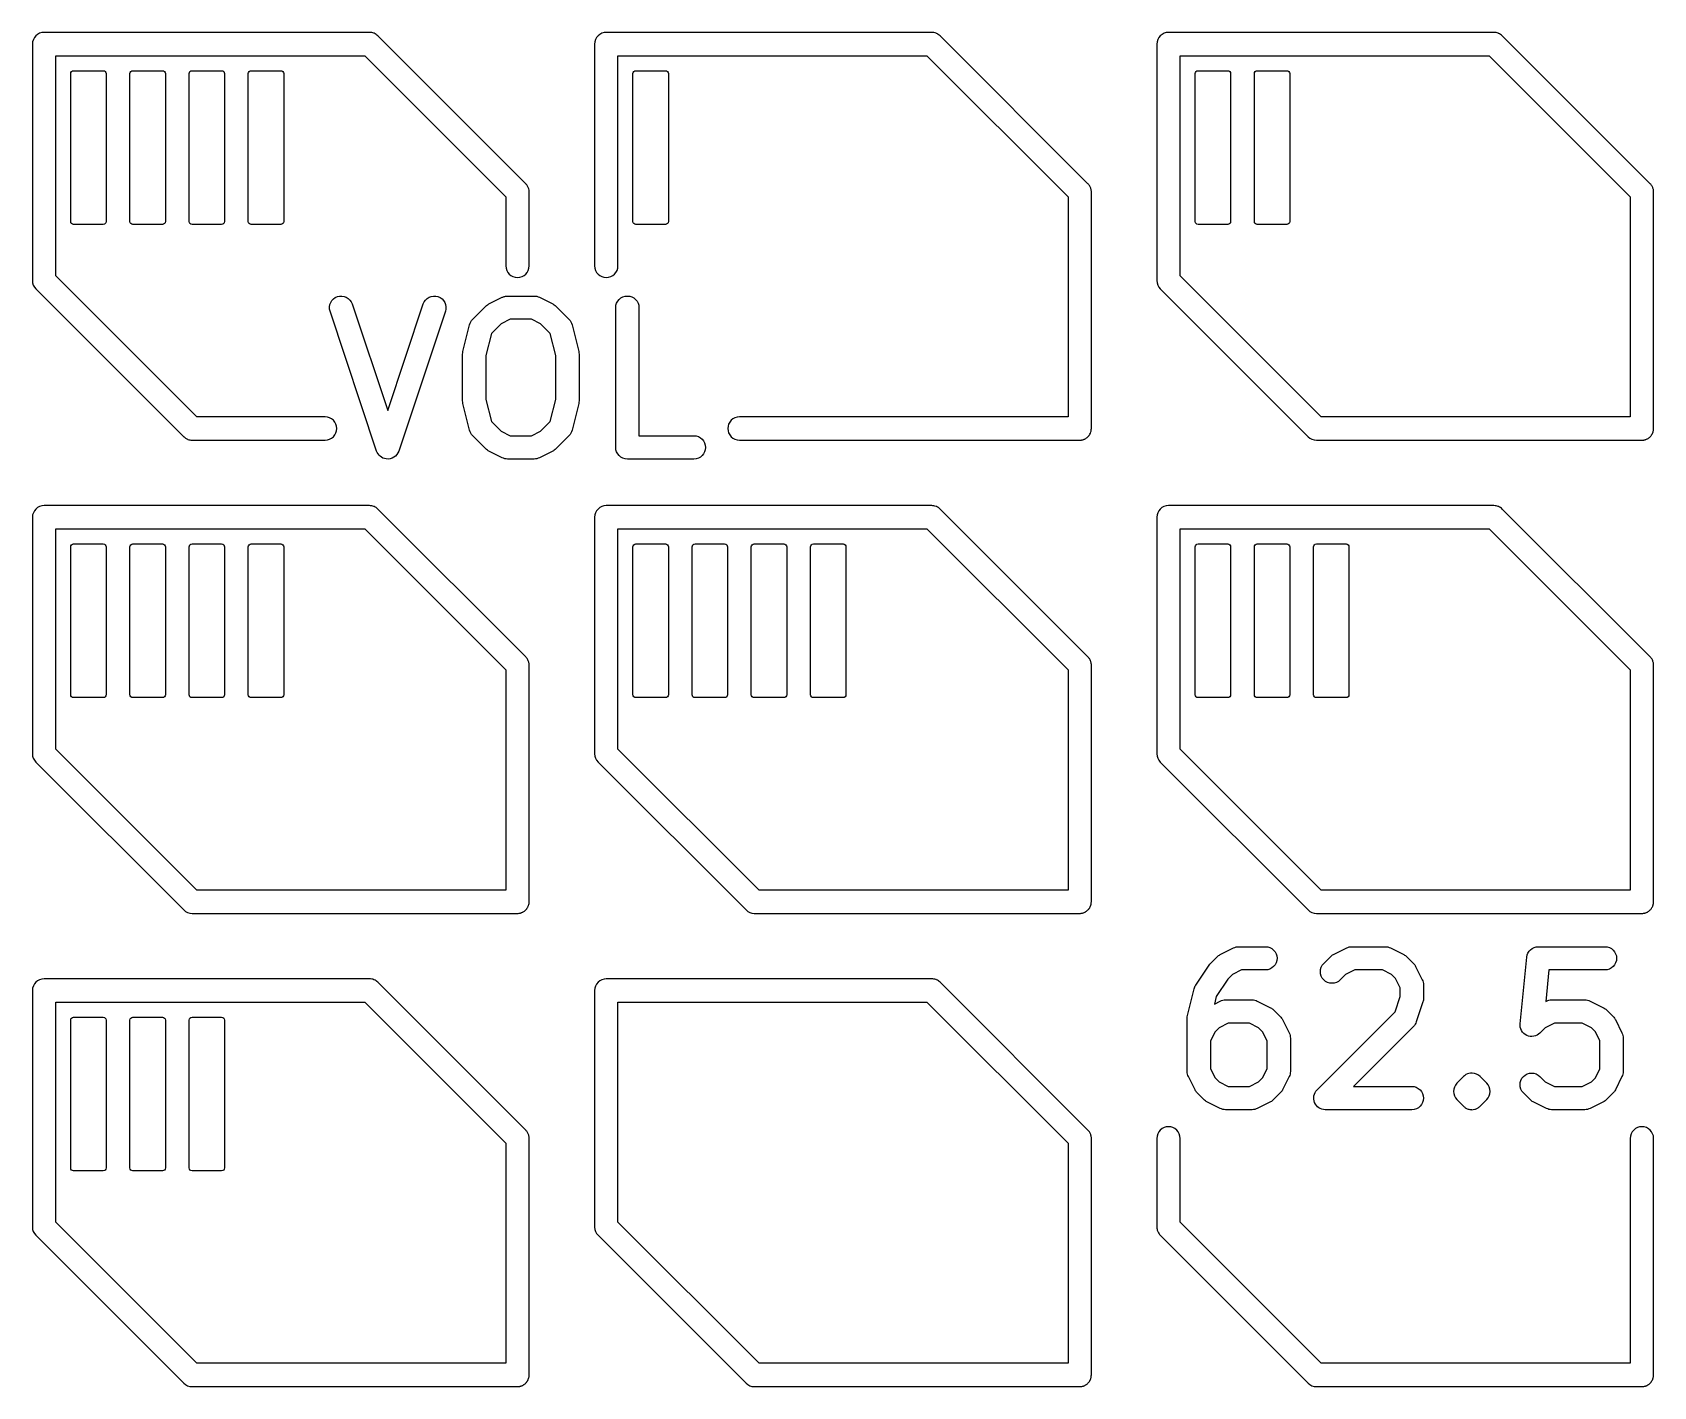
# Model space of a CAD drawing. Header units: millimetres. Extents: x 3 to 62, y 3 to 113.
# Drawn here: x 3.01 to 37.8, y 63.76 to 92.84 of the extents above; entities that cross this region are included whole.
import ezdxf

# ---------------------------------------------------------------- set-up
doc = ezdxf.new("R2010")
doc.units = ezdxf.units.MM
doc.layers.add('Layer_1', color=7, linetype='CONTINUOUS')

msp = doc.modelspace()

# ---------------------------------------------------------------- linework, layer by layer
at = {"layer": 'Layer_1', "color": 7}
for points in [[(3.01161, 92.587377), (3.01161, 87.507592)], [(10.246304, 92.837491), (3.261208, 92.837491), (3.261208, 92.837491)], [(10.341904, 92.818372), (10.34087, 92.818372)], [(13.598033, 89.589632), (10.423037, 92.764628)], [(15.076494, 92.587377), (15.076494, 87.824883)], [(22.311184, 92.837491), (15.326607, 92.837491), (15.326607, 92.837491)], [(22.409368, 92.817338), (22.405235, 92.818888)], [(25.663429, 89.589632), (22.488433, 92.764628)], [(27.141374, 92.587377), (27.141374, 87.507592)], [(34.376581, 92.837491), (27.391488, 92.837491), (27.391488, 92.837491)], [(34.474251, 92.817338), (34.470116, 92.818888)], [(37.728312, 89.589632), (34.553316, 92.764628)], [(9.293906, 84.582709), (6.540075, 84.582709), (3.511322, 87.61146), (3.511322, 92.337782), (10.142433, 92.337782), (13.171186, 89.309029), (13.171186, 87.824883)], [(15.576202, 87.824883), (15.576202, 92.337782), (22.207314, 92.337782), (25.236582, 89.308513), (25.236582, 84.582709), (18.183794, 84.582709)], [(3.833957, 88.776743), (3.833957, 91.951739)], [(3.896454, 92.014235), (4.531453, 92.014235)], [(4.59395, 91.951739), (4.59395, 88.776743)], [(5.103956, 88.776743), (5.103956, 91.951739)], [(5.166452, 92.014235), (5.801451, 92.014235)], [(5.863948, 91.951739), (5.863948, 88.776743)], [(6.373954, 88.776743), (6.373954, 91.951739)], [(6.436451, 92.014235), (7.07145, 92.014235)], [(7.133947, 91.951739), (7.133947, 88.776743)], [(7.643952, 88.776743), (7.643952, 91.951739)], [(7.706449, 92.014235), (8.341448, 92.014235)], [(8.403945, 91.951739), (8.403945, 88.776743)], [(15.898942, 88.776743), (15.898942, 91.951739)], [(15.961439, 92.014235), (16.596438, 92.014235)], [(16.658935, 91.951739), (16.658935, 88.776743)], [(27.963927, 88.776743), (27.963927, 91.951739)], [(28.026423, 92.014235), (28.661423, 92.014235)], [(28.723919, 91.951739), (28.723919, 88.776743)], [(29.233925, 88.776743), (29.233925, 91.951739)], [(29.296422, 92.014235), (29.931421, 92.014235)], [(29.993918, 91.951739), (29.993918, 88.776743)], [(13.619737, 89.564827), (13.617669, 89.56741)], [(13.652292, 89.5085), (13.651776, 89.509534)], [(13.669346, 89.445455), (13.668312, 89.44959)], [(13.671413, 87.824883), (13.671413, 89.412381)], [(25.736294, 84.332593), (25.736294, 89.412381)], [(37.801174, 84.332593), (37.801174, 89.412381)], [(4.531453, 88.714246), (3.896454, 88.714246)], [(5.801451, 88.714246), (5.166452, 88.714246)], [(7.07145, 88.714246), (6.436451, 88.714246)], [(8.341448, 88.714246), (7.706449, 88.714246)], [(16.596438, 88.714246), (15.961439, 88.714246)], [(28.661423, 88.714246), (28.026423, 88.714246)], [(29.931421, 88.714246), (29.296422, 88.714246)], [(3.084475, 87.330856), (6.259471, 84.15586)], [(27.214755, 87.330856), (30.389751, 84.15586)], [(9.873003, 87.007045), (10.63583, 84.718566), (11.398652, 87.007045)], [(12.809595, 87.008889), (13.095344, 87.151637)], [(13.207066, 87.177989), (13.778565, 87.177989)], [(13.89029, 87.151637), (14.176039, 87.008889)], [(10.398658, 83.848945), (9.398664, 86.848935)], [(11.872996, 86.848935), (10.872997, 83.848945)], [(12.458966, 86.67619), (12.744464, 86.96194)], [(14.241091, 86.962018), (14.526841, 86.676269)], [(15.528557, 83.927997), (15.528557, 86.927993)], [(16.028561, 86.927993), (16.028561, 84.177999), (17.207053, 84.177999)], [(12.250295, 85.988679), (12.393299, 86.560178)], [(14.592614, 86.560074), (14.735359, 85.988575)], [(12.24282, 84.927997), (12.24282, 85.927993)], [(14.742812, 85.927993), (14.742812, 84.927997)], [(12.393299, 84.295812), (12.250295, 84.867311)], [(14.735359, 84.867415), (14.592614, 84.295916)], [(25.702705, 84.207537), (25.704254, 84.210638)], [(25.733192, 84.29332), (25.733192, 84.295906)], [(6.436204, 84.08248), (9.293906, 84.08248)], [(12.744464, 83.89405), (12.458966, 84.1798)], [(13.095344, 83.704353), (12.809595, 83.847101)], [(14.176039, 83.847101), (13.89029, 83.704353)], [(14.526841, 84.179721), (14.241091, 83.893971)], [(18.183794, 84.08248), (25.48618, 84.08248)], [(25.633457, 84.130539), (25.634491, 84.131573)], [(25.684618, 84.180666), (25.685651, 84.182215)], [(30.566484, 84.08248), (37.551577, 84.08248)], [(37.664749, 84.109869), (37.66785, 84.111421)], [(37.698338, 84.130539), (37.699371, 84.131057)], [(37.749498, 84.180666), (37.750532, 84.182215)], [(13.778565, 83.678001), (13.207066, 83.678001)], [(17.207053, 83.678001), (15.778559, 83.678001)], [(10.246304, 82.677399), (3.261208, 82.677399), (3.261208, 82.677399)], [(13.598033, 79.429541), (10.423037, 82.604537)], [(22.311184, 82.677399), (15.326607, 82.677399), (15.326607, 82.677399)], [(25.663429, 79.429541), (22.488433, 82.604537)], [(34.376581, 82.677399), (27.391488, 82.677399), (27.391488, 82.677399)], [(37.728312, 79.429541), (34.553316, 82.604537)], [(3.01161, 82.427804), (3.01161, 77.347501)], [(15.076494, 82.427804), (15.076494, 77.347501)], [(27.141374, 82.427804), (27.141374, 77.347501)], [(3.833957, 78.616755), (3.833957, 81.791751)], [(3.896454, 81.854248), (4.531453, 81.854248)], [(4.59395, 81.791751), (4.59395, 78.616755)], [(5.103956, 78.616755), (5.103956, 81.791751)], [(5.166452, 81.854248), (5.801451, 81.854248)], [(5.863948, 81.791751), (5.863948, 78.616755)], [(6.373954, 78.616755), (6.373954, 81.791751)], [(6.436451, 81.854248), (7.07145, 81.854248)], [(7.133947, 81.791751), (7.133947, 78.616755)], [(7.643952, 78.616755), (7.643952, 81.791751)], [(7.706449, 81.854248), (8.341448, 81.854248)], [(8.403945, 81.791751), (8.403945, 78.616755)], [(15.898942, 78.616755), (15.898942, 81.791751)], [(15.961439, 81.854248), (16.596438, 81.854248)], [(16.658935, 81.791751), (16.658935, 78.616755)], [(17.16894, 78.616755), (17.16894, 81.791751)], [(17.231437, 81.854248), (17.866436, 81.854248)], [(17.928933, 81.791751), (17.928933, 78.616755)], [(18.438939, 78.616755), (18.438939, 81.791751)], [(18.501435, 81.854248), (19.136435, 81.854248)], [(19.198931, 81.791751), (19.198931, 78.616755)], [(19.708937, 78.616755), (19.708937, 81.791751)], [(19.771434, 81.854248), (20.406433, 81.854248)], [(20.46893, 81.791751), (20.46893, 78.616755)], [(27.963927, 78.616755), (27.963927, 81.791751)], [(28.026423, 81.854248), (28.661423, 81.854248)], [(28.723919, 81.791751), (28.723919, 78.616755)], [(29.233925, 78.616755), (29.233925, 81.791751)], [(29.296422, 81.854248), (29.931421, 81.854248)], [(29.993918, 81.791751), (29.993918, 78.616755)], [(30.503924, 78.616755), (30.503924, 81.791751)], [(30.56642, 81.854248), (31.201419, 81.854248)], [(31.263916, 81.791751), (31.263916, 78.616755)], [(13.671413, 74.172505), (13.671413, 79.252808)], [(25.736294, 74.172505), (25.736294, 79.252808)], [(37.801174, 74.172505), (37.801174, 79.252808)], [(4.531453, 78.554259), (3.896454, 78.554259)], [(5.801451, 78.554259), (5.166452, 78.554259)], [(7.07145, 78.554259), (6.436451, 78.554259)], [(8.341448, 78.554259), (7.706449, 78.554259)], [(16.596438, 78.554259), (15.961439, 78.554259)], [(17.866436, 78.554259), (17.231437, 78.554259)], [(19.136435, 78.554259), (18.501435, 78.554259)], [(20.406433, 78.554259), (19.771434, 78.554259)], [(28.661423, 78.554259), (28.026423, 78.554259)], [(29.931421, 78.554259), (29.296422, 78.554259)], [(31.201419, 78.554259), (30.56642, 78.554259)], [(3.084475, 77.170768), (6.259471, 73.995772)], [(15.149874, 77.170768), (18.32487, 73.995772)], [(27.214755, 77.170768), (30.389751, 73.995772)], [(13.668312, 74.133747), (13.668312, 74.135296)], [(25.733192, 74.133747), (25.733192, 74.135296)], [(6.436204, 73.922391), (13.4213, 73.922391)], [(13.568576, 73.97045), (13.56961, 73.971482)], [(13.619737, 74.020575), (13.620771, 74.022127)], [(13.644024, 74.059332), (13.646092, 74.063983)], [(13.65901, 74.095507), (13.659526, 74.097572)], [(18.501603, 73.922391), (25.48618, 73.922391)], [(25.633457, 73.97045), (25.634491, 73.971482)], [(25.684618, 74.020575), (25.685651, 74.022127)], [(30.566484, 73.922391), (37.551577, 73.922391)], [(37.664749, 73.94978), (37.66785, 73.951329)], [(37.698338, 73.97045), (37.699371, 73.970966)], [(37.749498, 74.020575), (37.750532, 74.022127)], [(37.774304, 74.059332), (37.776369, 74.063983)], [(28.502454, 73.038907), (28.788204, 73.181654)], [(28.899928, 73.208007), (29.471428, 73.208007)], [(30.931202, 73.038907), (31.216952, 73.181654)], [(31.328673, 73.208007), (32.042923, 73.208007)], [(32.154642, 73.181654), (32.440392, 73.038907)], [(35.32866, 73.208007), (36.757157, 73.208007)], [(27.977689, 72.382462), (28.263438, 72.810962)], [(28.294497, 72.848879), (28.437243, 72.991878)], [(30.723146, 72.849032), (30.86615, 72.992036)], [(32.505604, 72.991878), (32.648349, 72.848879)], [(32.695062, 72.78398), (32.837812, 72.49823)], [(34.936901, 71.554413), (35.079906, 72.98291)], [(10.246304, 72.517826), (3.261208, 72.517826), (3.261208, 72.517826)], [(13.598033, 69.26945), (10.423037, 72.444446)], [(22.311184, 72.517826), (15.326607, 72.517826), (15.326607, 72.517826)], [(25.663429, 69.26945), (22.488433, 72.444446)], [(29.471428, 72.708008), (28.958899, 72.708008), (28.762337, 72.609817), (28.665764, 72.513069), (28.417723, 72.141122), (28.376427, 71.975786), (28.502216, 72.038788)], [(30.5804, 70.134794), (32.252894, 71.807293), (32.364167, 72.141307), (32.364167, 72.32754), (32.265871, 72.524306), (32.18051, 72.609817), (31.983952, 72.708008), (31.387642, 72.708008), (31.190983, 72.609761), (31.076695, 72.495482)], [(32.864165, 72.386511), (32.864165, 72.100761)], [(36.757157, 72.708008), (35.554885, 72.708008), (35.487133, 72.031244), (35.502195, 72.038788)], [(3.01161, 72.267713), (3.01161, 67.187409)], [(15.076494, 72.267713), (15.076494, 67.187409)], [(27.800384, 71.732843), (27.943134, 72.304342)], [(28.614179, 72.06526), (29.185678, 72.06526)], [(29.297562, 72.038829), (29.583312, 71.895829)], [(32.851351, 72.021742), (32.7086, 71.593247)], [(35.614158, 72.06526), (36.328657, 72.06526)], [(36.44062, 72.038788), (36.726116, 71.895791)], [(3.896454, 71.694261), (4.531453, 71.694261)], [(5.166452, 71.694261), (5.801451, 71.694261)], [(6.436451, 71.694261), (7.07145, 71.694261)], [(27.792932, 70.529514), (27.792932, 71.672261)], [(29.648201, 71.849037), (29.790952, 71.706287)], [(36.790771, 71.849197), (36.933776, 71.706447)], [(3.833957, 68.456768), (3.833957, 71.631764)], [(4.59395, 71.631764), (4.59395, 68.456768)], [(5.103956, 68.456768), (5.103956, 71.631764)], [(5.863948, 71.631764), (5.863948, 68.456768)], [(6.373954, 68.456768), (6.373954, 71.631764)], [(7.133947, 71.631764), (7.133947, 68.456768)], [(29.837743, 71.641398), (29.980743, 71.355648)], [(32.648197, 71.495488), (31.360726, 70.208017), (32.614163, 70.208017)], [(35.362435, 70.420543), (35.47675, 70.306228), (35.673173, 70.208017), (36.26964, 70.208017), (36.466063, 70.306228), (36.551659, 70.391823), (36.649901, 70.588485), (36.649901, 71.184795), (36.551709, 71.381355), (36.466099, 71.466814), (36.269546, 71.565264), (35.673267, 71.565264), (35.476712, 71.466814), (35.362277, 71.352577)], [(36.980801, 71.641235), (37.123546, 71.355486)], [(30.007174, 71.243764), (30.007174, 70.529514)], [(37.149904, 71.243764), (37.149904, 70.529514)], [(27.962035, 70.132045), (27.819289, 70.417795)], [(29.980743, 70.417635), (29.837743, 70.131885)], [(33.723392, 70.420284), (33.722877, 70.420284), (33.580248, 70.27714)], [(34.219487, 70.277656), (34.076858, 70.420284)], [(37.123546, 70.417795), (36.980801, 70.132045)], [(28.151904, 69.923989), (28.008908, 70.066993)], [(29.791112, 70.067146), (29.648361, 69.924147)], [(35.151884, 69.923989), (35.008885, 70.066993)], [(36.933928, 70.066993), (36.790931, 69.923989)], [(28.502376, 69.734411), (28.216878, 69.877157)], [(29.185678, 69.708018), (28.614179, 69.708018)], [(29.583149, 69.877119), (29.2974, 69.734371)], [(32.614163, 69.708018), (30.757174, 69.708018)], [(33.580248, 69.92419), (33.722877, 69.781046)], [(33.89961, 69.708183), (33.900125, 69.708183)], [(33.963171, 69.716451), (33.965238, 69.716967)], [(34.023115, 69.740738), (34.026216, 69.742288)], [(34.074791, 69.780012), (34.076343, 69.781046), (34.219487, 69.923674)], [(35.502353, 69.734411), (35.216857, 69.877157)], [(36.328657, 69.708018), (35.614158, 69.708018)], [(36.725958, 69.877157), (36.44046, 69.734411)], [(13.671413, 64.012413), (13.671413, 69.092717)], [(25.736294, 64.012413), (25.736294, 69.092717)], [(27.141374, 69.092717), (27.141374, 67.187409)], [(37.301463, 69.092717), (37.301463, 64.262527), (30.670352, 64.262527), (27.641601, 67.29128), (27.641601, 69.092717)], [(37.801174, 64.012413), (37.801174, 69.092717)], [(4.531453, 68.394272), (3.896454, 68.394272)], [(5.801451, 68.394272), (5.166452, 68.394272)], [(7.07145, 68.394272), (6.436451, 68.394272)], [(3.084475, 67.010676), (6.259471, 63.83568)], [(15.149874, 67.010676), (18.32487, 63.83568)], [(27.214755, 67.010676), (30.389751, 63.83568)], [(6.436204, 63.762815), (13.4213, 63.762815)], [(13.619737, 63.860486), (13.620771, 63.862035)], [(13.65901, 63.935416), (13.659526, 63.937483)], [(13.668312, 63.973655), (13.668312, 63.975207)], [(18.501603, 63.762815), (25.48618, 63.762815)], [(25.525454, 63.765917), (25.530104, 63.76695)], [(25.684618, 63.860486), (25.685651, 63.861517)], [(25.702705, 63.887872), (25.703736, 63.890458)], [(25.733192, 63.973655), (25.733192, 63.975207)], [(30.566484, 63.762815), (37.551577, 63.762815)], [(37.588785, 63.765917), (37.590334, 63.765917), (37.594985, 63.76695)], [(37.660098, 63.787621), (37.664749, 63.789689), (37.66785, 63.791238)], [(37.701957, 63.81346), (37.703506, 63.814492)], [(37.749498, 63.860486), (37.750532, 63.862035)], [(37.799107, 63.978824), (37.799107, 63.979858)]]:
    msp.add_lwpolyline(points, dxfattribs=at)
for points in [[(27.641601, 92.337782), (34.272712, 92.337782), (37.301463, 89.309029), (37.301463, 84.582709), (30.669836, 84.582709), (27.641601, 87.610944), (27.641601, 92.337782)], [(13.266035, 84.177999), (13.719594, 84.177999), (13.916261, 84.276246), (14.124307, 84.484287), (14.242813, 84.958746), (14.242813, 85.897244), (14.124307, 86.371703), (13.916261, 86.579744), (13.719594, 86.677991), (13.266035, 86.677991), (13.069424, 86.579774), (12.861555, 86.371718), (12.742816, 85.897191), (12.742816, 84.958799), (12.861555, 84.484272), (13.069424, 84.276216)], [(10.601248, 83.680457)], [(3.511322, 82.177691), (10.142951, 82.177691), (13.171186, 79.149456), (13.171186, 74.422618), (6.540075, 74.422618), (3.511322, 77.451369), (3.511322, 82.177691)], [(15.576202, 82.177691), (22.207832, 82.177691), (25.236582, 79.148937), (25.236582, 74.422618), (18.604956, 74.422618), (15.576202, 77.451369), (15.576202, 82.177691)], [(27.641601, 82.177691), (34.273228, 82.177691), (37.301463, 79.149456), (37.301463, 74.422618), (30.669836, 74.422618), (27.641601, 77.450853), (27.641601, 82.177691)], [(3.511322, 72.017599), (10.142951, 72.017599), (13.171186, 68.989364), (13.171186, 64.262527), (6.540591, 64.262527), (3.511322, 67.291795), (3.511322, 72.017599)], [(15.576202, 72.017599), (22.207832, 72.017599), (25.236582, 68.988849), (25.236582, 64.262527), (18.605471, 64.262527), (15.576202, 67.291795), (15.576202, 72.017599)], [(28.673196, 70.208017), (29.126709, 70.208017), (29.32327, 70.306208), (29.408692, 70.391785), (29.507178, 70.588579), (29.507178, 71.184699), (29.408743, 71.381391), (29.323305, 71.466829), (29.126613, 71.565264), (28.67329, 71.565264), (28.476737, 71.466814), (28.391126, 71.381355), (28.292935, 71.1848), (28.292935, 70.588485), (28.391177, 70.391823), (28.476773, 70.306228)], [(33.909427, 70.493662)], [(27.391488, 69.34283)]]:
    msp.add_lwpolyline(points, close=True, dxfattribs=at)
for points in [[(3.261208, 92.837491), (3.12325, 92.837269), (3.011547, 92.725336), (3.01161, 92.587377)], [(10.34087, 92.818372), (10.310888, 92.830825), (10.278768, 92.837319), (10.246304, 92.837491)], [(10.423037, 92.764628), (10.399774, 92.787685), (10.372208, 92.805945), (10.341904, 92.818372)], [(15.149717, 92.764268), (15.102805, 92.717356), (15.076463, 92.653721), (15.076494, 92.587377)], [(15.326607, 92.837491), (15.260264, 92.837521), (15.196629, 92.81118), (15.149717, 92.764268)], [(22.405235, 92.818888), (22.375379, 92.831098), (22.343441, 92.837415), (22.311184, 92.837491)], [(22.488433, 92.764628), (22.46569, 92.787092), (22.43885, 92.804985), (22.409368, 92.817338)], [(27.214597, 92.764268), (27.167685, 92.717356), (27.141344, 92.653721), (27.141374, 92.587377)], [(27.391488, 92.837491), (27.325144, 92.837521), (27.261509, 92.81118), (27.214597, 92.764268)], [(34.470116, 92.818888), (34.44042, 92.831033), (34.408664, 92.837349), (34.376581, 92.837491)], [(34.553316, 92.764628), (34.530573, 92.787092), (34.503734, 92.804985), (34.474251, 92.817338)], [(3.833957, 91.951739), (3.833957, 91.986252), (3.86194, 92.01423), (3.896454, 92.014235)], [(4.531453, 92.014235), (4.565967, 92.014235), (4.593945, 91.986252), (4.59395, 91.951739)], [(5.103956, 91.951739), (5.103956, 91.986252), (5.131939, 92.01423), (5.166452, 92.014235)], [(5.801451, 92.014235), (5.835965, 92.014235), (5.863943, 91.986252), (5.863948, 91.951739)], [(6.373954, 91.951739), (6.373954, 91.986252), (6.401937, 92.01423), (6.436451, 92.014235)], [(7.07145, 92.014235), (7.105963, 92.014235), (7.133941, 91.986252), (7.133947, 91.951739)], [(7.643952, 91.951739), (7.643952, 91.986252), (7.671936, 92.01423), (7.706449, 92.014235)], [(8.341448, 92.014235), (8.375962, 92.014235), (8.40394, 91.986252), (8.403945, 91.951739)], [(15.898942, 91.951739), (15.898942, 91.986252), (15.926925, 92.01423), (15.961439, 92.014235)], [(16.596438, 92.014235), (16.630951, 92.014235), (16.658929, 91.986252), (16.658935, 91.951739)], [(27.963927, 91.951739), (27.963927, 91.986252), (27.99191, 92.01423), (28.026423, 92.014235)], [(28.661423, 92.014235), (28.695936, 92.014235), (28.723914, 91.986252), (28.723919, 91.951739)], [(29.233925, 91.951739), (29.233925, 91.986252), (29.261908, 92.01423), (29.296422, 92.014235)], [(29.931421, 92.014235), (29.965935, 92.014235), (29.993913, 91.986252), (29.993918, 91.951739)], [(13.617669, 89.56741), (13.611569, 89.575199), (13.605012, 89.58262), (13.598033, 89.589632)], [(13.651776, 89.509534), (13.643506, 89.529259), (13.632738, 89.547842), (13.619737, 89.564827)], [(13.668312, 89.44959), (13.665399, 89.469807), (13.660019, 89.489591), (13.652292, 89.5085)], [(13.671413, 89.412381), (13.671456, 89.423439), (13.670765, 89.434488), (13.669346, 89.445455)], [(25.702705, 89.537438), (25.691952, 89.556479), (25.678747, 89.574027), (25.663429, 89.589632)], [(25.717173, 89.5085), (25.71298, 89.518448), (25.708147, 89.528114), (25.702705, 89.537438)], [(25.734226, 89.445455), (25.731323, 89.467125), (25.72559, 89.488321), (25.717173, 89.5085)], [(25.736294, 89.412381), (25.736337, 89.423439), (25.735646, 89.434488), (25.734226, 89.445455)], [(37.768101, 89.537438), (37.757189, 89.556509), (37.743811, 89.574058), (37.728312, 89.589632)], [(37.782572, 89.5085), (37.778378, 89.518448), (37.773544, 89.528114), (37.768101, 89.537438)], [(37.799107, 89.445455), (37.79637, 89.467101), (37.790811, 89.488296), (37.782572, 89.5085)], [(37.801174, 89.412381), (37.801217, 89.423439), (37.800527, 89.434488), (37.799107, 89.445455)], [(3.896454, 88.714246), (3.86194, 88.714246), (3.833962, 88.742229), (3.833957, 88.776743)], [(4.59395, 88.776743), (4.59395, 88.742229), (4.565967, 88.714251), (4.531453, 88.714246)], [(5.166452, 88.714246), (5.131939, 88.714246), (5.103961, 88.742229), (5.103956, 88.776743)], [(5.863948, 88.776743), (5.863948, 88.742229), (5.835965, 88.714251), (5.801451, 88.714246)], [(6.436451, 88.714246), (6.401937, 88.714246), (6.373959, 88.742229), (6.373954, 88.776743)], [(7.133947, 88.776743), (7.133947, 88.742229), (7.105963, 88.714251), (7.07145, 88.714246)], [(7.706449, 88.714246), (7.671936, 88.714246), (7.643958, 88.742229), (7.643952, 88.776743)], [(8.403945, 88.776743), (8.403945, 88.742229), (8.375962, 88.714251), (8.341448, 88.714246)], [(15.961439, 88.714246), (15.926925, 88.714246), (15.898947, 88.742229), (15.898942, 88.776743)], [(16.658935, 88.776743), (16.658935, 88.742229), (16.630951, 88.714251), (16.596438, 88.714246)], [(28.026423, 88.714246), (27.99191, 88.714246), (27.963932, 88.742229), (27.963927, 88.776743)], [(28.723919, 88.776743), (28.723919, 88.742229), (28.695936, 88.714251), (28.661423, 88.714246)], [(29.296422, 88.714246), (29.261908, 88.714246), (29.23393, 88.742229), (29.233925, 88.776743)], [(29.993918, 88.776743), (29.993918, 88.742229), (29.965935, 88.714251), (29.931421, 88.714246)], [(13.171186, 87.824883), (13.171409, 87.686926), (13.283342, 87.575225), (13.4213, 87.575288)], [(13.4213, 87.575288), (13.559257, 87.575225), (13.67119, 87.686926), (13.671413, 87.824883)], [(15.076494, 87.824883), (15.076716, 87.686926), (15.188649, 87.575225), (15.326607, 87.575288)], [(15.326607, 87.575288), (15.464363, 87.57551), (15.57598, 87.687128), (15.576202, 87.824883)], [(3.01161, 87.507592), (3.011526, 87.441353), (3.037733, 87.377789), (3.084475, 87.330856)], [(27.141374, 87.507592), (27.141427, 87.441279), (27.167823, 87.377705), (27.214755, 87.330856)], [(9.398664, 86.848935), (9.355003, 86.979919), (9.42579, 87.121496), (9.556773, 87.16516)], [(9.556773, 87.16516), (9.619675, 87.186128), (9.68833, 87.181249), (9.747635, 87.151596)], [(9.747635, 87.151596), (9.80694, 87.121944), (9.852036, 87.069947), (9.873003, 87.007045)], [(11.398652, 87.007045), (11.419619, 87.069947), (11.464715, 87.121944), (11.52402, 87.151596)], [(11.52402, 87.151596), (11.583324, 87.181249), (11.65198, 87.186128), (11.714882, 87.16516)], [(11.714882, 87.16516), (11.845866, 87.121498), (11.916657, 86.97992), (11.872996, 86.848935)], [(12.744464, 86.96194), (12.763503, 86.980996), (12.785497, 86.99685), (12.809595, 87.008889)], [(13.095344, 87.151637), (13.103122, 87.154766), (13.111051, 87.157503), (13.119104, 87.159836)], [(13.119104, 87.159836), (13.129116, 87.164041), (13.139392, 87.167589), (13.149865, 87.170458)], [(13.149865, 87.170458), (13.160529, 87.172576), (13.171319, 87.173997), (13.182167, 87.17471)], [(13.182167, 87.17471), (13.190406, 87.17622), (13.198717, 87.177314), (13.207066, 87.177989)], [(13.778565, 87.177989), (13.817347, 87.177989), (13.855596, 87.168967), (13.89029, 87.151637)], [(14.176039, 87.008889), (14.200104, 86.996867), (14.22207, 86.98104), (14.241091, 86.962018)], [(15.528557, 86.927993), (15.528559, 87.066063), (15.640488, 87.177991), (15.778559, 87.177989)], [(15.778559, 87.177989), (15.91663, 87.177991), (16.028559, 87.066063), (16.028561, 86.927993)], [(12.393299, 86.560178), (12.404286, 86.604079), (12.426981, 86.644175), (12.458966, 86.67619)], [(14.526841, 86.676269), (14.558893, 86.644216), (14.581628, 86.604052), (14.592614, 86.560074)], [(12.24282, 85.927993), (12.242819, 85.948451), (12.24533, 85.968832), (12.250295, 85.988679)], [(14.735359, 85.988575), (14.740308, 85.968761), (14.742811, 85.948416), (14.742812, 85.927993)], [(12.250295, 84.867311), (12.24533, 84.887157), (12.242819, 84.907538), (12.24282, 84.927997)], [(14.742812, 84.927997), (14.742811, 84.907574), (14.740308, 84.887229), (14.735359, 84.867415)], [(9.470798, 84.509485), (9.423886, 84.556398), (9.36025, 84.58274), (9.293906, 84.582709)], [(18.183794, 84.582709), (18.11745, 84.58274), (18.053814, 84.556398), (18.006902, 84.509485)], [(9.470797, 84.155703), (9.517709, 84.202615), (9.54405, 84.26625), (9.54402, 84.332593)], [(9.54402, 84.332593), (9.544051, 84.398937), (9.51771, 84.462573), (9.470798, 84.509485)], [(12.458966, 84.1798), (12.426981, 84.211815), (12.404286, 84.251911), (12.393299, 84.295812)], [(14.592614, 84.295916), (14.581628, 84.251938), (14.558893, 84.211774), (14.526841, 84.179721)], [(18.006902, 84.509485), (17.95999, 84.462573), (17.933649, 84.398937), (17.93368, 84.332593)], [(17.93368, 84.332593), (17.93365, 84.26625), (17.959991, 84.202615), (18.006903, 84.155703)], [(25.685651, 84.182215), (25.691846, 84.190301), (25.697541, 84.198757), (25.702705, 84.207537)], [(25.704254, 84.210638), (25.713368, 84.226832), (25.720648, 84.243991), (25.725959, 84.261799)], [(25.725959, 84.261799), (25.729048, 84.272139), (25.731464, 84.282668), (25.733192, 84.29332)], [(25.733192, 84.295906), (25.735127, 84.308042), (25.736163, 84.320305), (25.736294, 84.332593)], [(37.750532, 84.182215), (37.753402, 84.186097), (37.756159, 84.190061), (37.7588, 84.194103)], [(37.7588, 84.194103), (37.76325, 84.20062), (37.767389, 84.207345), (37.771202, 84.214255)], [(37.771202, 84.214255), (37.773375, 84.218161), (37.775443, 84.222125), (37.777403, 84.226142)], [(37.777403, 84.226142), (37.780874, 84.233564), (37.783978, 84.241153), (37.786704, 84.24888)], [(37.786704, 84.24888), (37.788199, 84.253148), (37.789578, 84.257456), (37.790839, 84.261799)], [(37.790839, 84.261799), (37.792405, 84.267262), (37.793784, 84.272777), (37.794974, 84.278334)], [(37.794974, 84.278334), (37.796671, 84.285504), (37.79805, 84.292746), (37.799107, 84.300038)], [(37.799107, 84.300038), (37.800504, 84.310833), (37.801195, 84.321708), (37.801174, 84.332593)], [(6.259471, 84.15586), (6.264017, 84.152605), (6.26867, 84.149503), (6.273424, 84.146559)], [(6.273424, 84.146559), (6.288581, 84.133595), (6.305236, 84.122492), (6.323032, 84.113486)], [(6.323032, 84.113486), (6.331544, 84.108491), (6.340345, 84.104005), (6.349387, 84.100052)], [(6.349387, 84.100052), (6.37705, 84.089073), (6.40645, 84.083123), (6.436204, 84.08248)], [(9.293906, 84.08248), (9.36025, 84.08245), (9.423885, 84.108791), (9.470797, 84.155703)], [(10.601248, 83.680457), (10.507201, 83.693591), (10.428712, 83.758867), (10.398658, 83.848945)], [(10.872997, 83.848945), (10.834856, 83.734631), (10.720599, 83.66379), (10.601248, 83.680457)], [(12.809595, 83.847101), (12.785497, 83.85914), (12.763503, 83.874994), (12.744464, 83.89405)], [(14.241091, 83.893971), (14.22207, 83.87495), (14.200104, 83.859123), (14.176039, 83.847101)], [(15.778559, 83.678001), (15.640494, 83.678013), (15.528572, 83.789932), (15.528557, 83.927997)], [(17.207053, 84.177999), (17.345124, 84.177998), (17.457051, 84.066068), (17.45705, 83.927997)], [(17.45705, 83.927997), (17.457048, 83.789929), (17.345122, 83.678002), (17.207053, 83.678001)], [(18.006903, 84.155703), (18.053815, 84.108791), (18.11745, 84.08245), (18.183794, 84.08248)], [(25.48618, 84.08248), (25.499333, 84.082479), (25.512465, 84.083516), (25.525454, 84.085581)], [(25.525454, 84.085581), (25.528049, 84.086229), (25.530633, 84.086918), (25.533206, 84.087649)], [(25.533206, 84.087649), (25.541565, 84.089121), (25.549843, 84.091019), (25.558009, 84.093333)], [(25.558009, 84.093333), (25.562005, 84.094612), (25.565969, 84.09599), (25.569896, 84.097468)], [(25.569896, 84.097468), (25.577982, 84.100331), (25.585916, 84.103608), (25.593665, 84.107285)], [(25.593665, 84.107285), (25.597324, 84.108921), (25.600943, 84.110645), (25.604519, 84.112454)], [(25.604519, 84.112454), (25.614565, 84.117817), (25.624234, 84.123859), (25.633457, 84.130539)], [(25.634491, 84.131573), (25.644736, 84.138927), (25.654409, 84.147046), (25.663429, 84.15586)], [(25.663429, 84.15586), (25.671024, 84.163659), (25.678102, 84.171945), (25.684618, 84.180666)], [(30.389751, 84.15586), (30.436598, 84.108929), (30.500172, 84.082533), (30.566484, 84.08248)], [(37.551577, 84.08248), (37.564557, 84.082506), (37.577515, 84.083543), (37.590334, 84.085581)], [(37.590334, 84.085581), (37.592929, 84.086229), (37.595514, 84.086918), (37.598086, 84.087649)], [(37.598086, 84.087649), (37.606446, 84.089121), (37.614725, 84.091019), (37.622892, 84.093333)], [(37.622892, 84.093333), (37.626888, 84.094612), (37.63085, 84.095991), (37.634777, 84.097468)], [(37.634777, 84.097468), (37.645025, 84.100949), (37.655037, 84.105091), (37.664749, 84.109869)], [(37.66785, 84.111421), (37.678459, 84.117053), (37.688648, 84.123442), (37.698338, 84.130539)], [(37.699371, 84.131057), (37.709635, 84.138577), (37.71931, 84.146868), (37.728312, 84.15586)], [(37.728312, 84.15586), (37.735907, 84.163659), (37.742984, 84.171945), (37.749498, 84.180666)], [(13.207066, 83.678001), (13.168286, 83.678002), (13.130037, 83.687023), (13.095344, 83.704353)], [(13.89029, 83.704353), (13.855596, 83.687023), (13.817347, 83.678001), (13.778565, 83.678001)], [(3.261208, 82.677399), (3.123452, 82.677178), (3.011833, 82.565561), (3.01161, 82.427804)], [(10.338287, 82.659315), (10.309041, 82.671089), (10.277831, 82.677225), (10.246304, 82.677399)], [(10.345005, 82.656729), (10.342778, 82.657623), (10.340539, 82.658485), (10.338287, 82.659315)], [(10.423037, 82.604537), (10.400555, 82.626706), (10.374078, 82.644415), (10.345005, 82.656729)], [(15.326607, 82.677399), (15.188649, 82.677463), (15.076716, 82.565762), (15.076494, 82.427804)], [(22.402652, 82.65983), (22.373533, 82.671365), (22.342505, 82.677324), (22.311184, 82.677399)], [(22.411435, 82.656213), (22.408531, 82.657474), (22.405603, 82.65868), (22.402652, 82.65983)], [(22.488433, 82.604537), (22.466214, 82.626413), (22.440099, 82.64394), (22.411435, 82.656213)], [(27.391488, 82.677399), (27.25353, 82.677463), (27.141597, 82.565762), (27.141374, 82.427804)], [(34.467533, 82.65983), (34.438575, 82.671301), (34.407728, 82.67726), (34.376581, 82.677399)], [(34.476316, 82.656213), (34.473411, 82.657474), (34.470483, 82.65868), (34.467533, 82.65983)], [(34.553316, 82.604537), (34.531097, 82.626414), (34.504981, 82.643941), (34.476316, 82.656213)], [(3.833957, 81.791751), (3.833957, 81.826265), (3.86194, 81.854243), (3.896454, 81.854248)], [(4.531453, 81.854248), (4.565967, 81.854248), (4.593945, 81.826265), (4.59395, 81.791751)], [(5.103956, 81.791751), (5.103956, 81.826265), (5.131939, 81.854243), (5.166452, 81.854248)], [(5.801451, 81.854248), (5.835965, 81.854248), (5.863943, 81.826265), (5.863948, 81.791751)], [(6.373954, 81.791751), (6.373954, 81.826265), (6.401937, 81.854243), (6.436451, 81.854248)], [(7.07145, 81.854248), (7.105963, 81.854248), (7.133941, 81.826265), (7.133947, 81.791751)], [(7.643952, 81.791751), (7.643952, 81.826265), (7.671936, 81.854243), (7.706449, 81.854248)], [(8.341448, 81.854248), (8.375962, 81.854248), (8.40394, 81.826265), (8.403945, 81.791751)], [(15.898942, 81.791751), (15.898942, 81.826265), (15.926925, 81.854243), (15.961439, 81.854248)], [(16.596438, 81.854248), (16.630951, 81.854248), (16.658929, 81.826265), (16.658935, 81.791751)], [(17.16894, 81.791751), (17.16894, 81.826265), (17.196924, 81.854243), (17.231437, 81.854248)], [(17.866436, 81.854248), (17.90095, 81.854248), (17.928928, 81.826265), (17.928933, 81.791751)], [(18.438939, 81.791751), (18.438939, 81.826265), (18.466922, 81.854243), (18.501435, 81.854248)], [(19.136435, 81.854248), (19.170948, 81.854248), (19.198926, 81.826265), (19.198931, 81.791751)], [(19.708937, 81.791751), (19.708937, 81.826265), (19.73692, 81.854243), (19.771434, 81.854248)], [(20.406433, 81.854248), (20.440947, 81.854248), (20.468925, 81.826265), (20.46893, 81.791751)], [(27.963927, 81.791751), (27.963927, 81.826265), (27.99191, 81.854243), (28.026423, 81.854248)], [(28.661423, 81.854248), (28.695936, 81.854248), (28.723914, 81.826265), (28.723919, 81.791751)], [(29.233925, 81.791751), (29.233925, 81.826265), (29.261908, 81.854243), (29.296422, 81.854248)], [(29.931421, 81.854248), (29.965935, 81.854248), (29.993913, 81.826265), (29.993918, 81.791751)], [(30.503924, 81.791751), (30.503924, 81.826265), (30.531907, 81.854243), (30.56642, 81.854248)], [(31.201419, 81.854248), (31.235933, 81.854248), (31.263911, 81.826265), (31.263916, 81.791751)], [(13.637822, 79.377865), (13.626872, 79.396754), (13.613495, 79.414127), (13.598033, 79.429541)], [(13.652292, 79.348408), (13.648119, 79.358534), (13.643285, 79.368374), (13.637822, 79.377865)], [(13.669346, 79.285363), (13.666442, 79.307034), (13.660709, 79.328229), (13.652292, 79.348408)], [(25.702705, 79.377865), (25.691914, 79.396724), (25.678711, 79.414096), (25.663429, 79.429541)], [(25.717173, 79.348408), (25.713, 79.358534), (25.708167, 79.368373), (25.702705, 79.377865)], [(25.734226, 79.285363), (25.731323, 79.307034), (25.72559, 79.328229), (25.717173, 79.348408)], [(37.768101, 79.377865), (37.757152, 79.396754), (37.743775, 79.414127), (37.728312, 79.429541)], [(37.782572, 79.348408), (37.778398, 79.358534), (37.773565, 79.368374), (37.768101, 79.377865)], [(37.799107, 79.285363), (37.79637, 79.30701), (37.790811, 79.328205), (37.782572, 79.348408)], [(13.671413, 79.252808), (13.671433, 79.263693), (13.670743, 79.274568), (13.669346, 79.285363)], [(25.736294, 79.252808), (25.736314, 79.263693), (25.735623, 79.274568), (25.734226, 79.285363)], [(37.801174, 79.252808), (37.801195, 79.263693), (37.800504, 79.274568), (37.799107, 79.285363)], [(3.896454, 78.554259), (3.86194, 78.554259), (3.833962, 78.582242), (3.833957, 78.616755)], [(4.59395, 78.616755), (4.59395, 78.582242), (4.565967, 78.554264), (4.531453, 78.554259)], [(5.166452, 78.554259), (5.131939, 78.554259), (5.103961, 78.582242), (5.103956, 78.616755)], [(5.863948, 78.616755), (5.863948, 78.582242), (5.835965, 78.554264), (5.801451, 78.554259)], [(6.436451, 78.554259), (6.401937, 78.554259), (6.373959, 78.582242), (6.373954, 78.616755)], [(7.133947, 78.616755), (7.133947, 78.582242), (7.105963, 78.554264), (7.07145, 78.554259)], [(7.706449, 78.554259), (7.671936, 78.554259), (7.643958, 78.582242), (7.643952, 78.616755)], [(8.403945, 78.616755), (8.403945, 78.582242), (8.375962, 78.554264), (8.341448, 78.554259)], [(15.961439, 78.554259), (15.926925, 78.554259), (15.898947, 78.582242), (15.898942, 78.616755)], [(16.658935, 78.616755), (16.658935, 78.582242), (16.630951, 78.554264), (16.596438, 78.554259)], [(17.231437, 78.554259), (17.196924, 78.554259), (17.168946, 78.582242), (17.16894, 78.616755)], [(17.928933, 78.616755), (17.928933, 78.582242), (17.90095, 78.554264), (17.866436, 78.554259)], [(18.501435, 78.554259), (18.466922, 78.554259), (18.438944, 78.582242), (18.438939, 78.616755)], [(19.198931, 78.616755), (19.198931, 78.582242), (19.170948, 78.554264), (19.136435, 78.554259)], [(19.771434, 78.554259), (19.73692, 78.554259), (19.708942, 78.582242), (19.708937, 78.616755)], [(20.46893, 78.616755), (20.46893, 78.582242), (20.440947, 78.554264), (20.406433, 78.554259)], [(28.026423, 78.554259), (27.99191, 78.554259), (27.963932, 78.582242), (27.963927, 78.616755)], [(28.723919, 78.616755), (28.723919, 78.582242), (28.695936, 78.554264), (28.661423, 78.554259)], [(29.296422, 78.554259), (29.261908, 78.554259), (29.23393, 78.582242), (29.233925, 78.616755)], [(29.993918, 78.616755), (29.993918, 78.582242), (29.965935, 78.554264), (29.931421, 78.554259)], [(30.56642, 78.554259), (30.531907, 78.554259), (30.503929, 78.582242), (30.503924, 78.616755)], [(31.263916, 78.616755), (31.263916, 78.582242), (31.235933, 78.554264), (31.201419, 78.554259)], [(3.01161, 77.347501), (3.011527, 77.281263), (3.037733, 77.2177), (3.084475, 77.170768)], [(15.076494, 77.347501), (15.076547, 77.281189), (15.102943, 77.217615), (15.149874, 77.170768)], [(27.141374, 77.347501), (27.141427, 77.281189), (27.167824, 77.217615), (27.214755, 77.170768)], [(13.659526, 74.097572), (13.66335, 74.109395), (13.666286, 74.121487), (13.668312, 74.133747)], [(13.668312, 74.135296), (13.670272, 74.147604), (13.671308, 74.160042), (13.671413, 74.172505)], [(25.725959, 74.101707), (25.72907, 74.112217), (25.731486, 74.12292), (25.733192, 74.133747)], [(25.733192, 74.135296), (25.735152, 74.147604), (25.736189, 74.160042), (25.736294, 74.172505)], [(37.790839, 74.101192), (37.792627, 74.107331), (37.794178, 74.113536), (37.79549, 74.119795)], [(37.79549, 74.119795), (37.79697, 74.12646), (37.798177, 74.133183), (37.799107, 74.139947)], [(37.799107, 74.139947), (37.800504, 74.150743), (37.801195, 74.161619), (37.801174, 74.172505)], [(6.259471, 73.995772), (6.306319, 73.94884), (6.369893, 73.922444), (6.436204, 73.922391)], [(13.4213, 73.922391), (13.432196, 73.922542), (13.443071, 73.923405), (13.453855, 73.924974)], [(13.453855, 73.924974), (13.461494, 73.926001), (13.469081, 73.927381), (13.476593, 73.929109)], [(13.476593, 73.929109), (13.48145, 73.930171), (13.486275, 73.931377), (13.491061, 73.932726)], [(13.491061, 73.932726), (13.496463, 73.934439), (13.501806, 73.936335), (13.50708, 73.938411)], [(13.50708, 73.938411), (13.513741, 73.940886), (13.520294, 73.943645), (13.52672, 73.946679)], [(13.52672, 73.946679), (13.531258, 73.948612), (13.535738, 73.95068), (13.540154, 73.952879)], [(13.540154, 73.952879), (13.550009, 73.958095), (13.559505, 73.963966), (13.568576, 73.97045)], [(13.56961, 73.971482), (13.579677, 73.978857), (13.589178, 73.986977), (13.598033, 73.995772)], [(13.598033, 73.995772), (13.605805, 74.003553), (13.613056, 74.011839), (13.619737, 74.020575)], [(13.620771, 74.022127), (13.623649, 74.026177), (13.626406, 74.030312), (13.629038, 74.034527)], [(13.629038, 74.034527), (13.634509, 74.042499), (13.639513, 74.050781), (13.644024, 74.059332)], [(13.646092, 74.063983), (13.65111, 74.074185), (13.655426, 74.084718), (13.65901, 74.095507)], [(18.32487, 73.995772), (18.371718, 73.94884), (18.435292, 73.922444), (18.501603, 73.922391)], [(25.48618, 73.922391), (25.49725, 73.922519), (25.508299, 73.923382), (25.519254, 73.924974)], [(25.519254, 73.924974), (25.526018, 73.925904), (25.532741, 73.927111), (25.539406, 73.928591)], [(25.539406, 73.928591), (25.545664, 73.929903), (25.55187, 73.931454), (25.558009, 73.933242)], [(25.558009, 73.933242), (25.562005, 73.93452), (25.565969, 73.935899), (25.569896, 73.937377)], [(25.569896, 73.937377), (25.577982, 73.940239), (25.585916, 73.943516), (25.593665, 73.947194)], [(25.593665, 73.947194), (25.597324, 73.94883), (25.600943, 73.950553), (25.604519, 73.952363)], [(25.604519, 73.952363), (25.614566, 73.957726), (25.624234, 73.963769), (25.633457, 73.97045)], [(25.634491, 73.971482), (25.644736, 73.978837), (25.654409, 73.986957), (25.663429, 73.995772)], [(25.663429, 73.995772), (25.671024, 74.003569), (25.678102, 74.011854), (25.684618, 74.020575)], [(25.685651, 74.022127), (25.689277, 74.026995), (25.692725, 74.031993), (25.695987, 74.037113)], [(25.695987, 74.037113), (25.699262, 74.041997), (25.702365, 74.046995), (25.705288, 74.052099)], [(25.705288, 74.052099), (25.70847, 74.058176), (25.7114, 74.064383), (25.714071, 74.070701)], [(25.714071, 74.070701), (25.716097, 74.075124), (25.717992, 74.079605), (25.719756, 74.084138)], [(25.719756, 74.084138), (25.722041, 74.089915), (25.72411, 74.095776), (25.725959, 74.101707)], [(30.389751, 73.995772), (30.436598, 73.94884), (30.500172, 73.922444), (30.566484, 73.922391)], [(37.551577, 73.922391), (37.562474, 73.922542), (37.57335, 73.923404), (37.584134, 73.924974)], [(37.584134, 73.924974), (37.590898, 73.925904), (37.597621, 73.927111), (37.604287, 73.928591)], [(37.604287, 73.928591), (37.610546, 73.929903), (37.616752, 73.931454), (37.622892, 73.933242)], [(37.622892, 73.933242), (37.626888, 73.93452), (37.63085, 73.935899), (37.634777, 73.937377)], [(37.634777, 73.937377), (37.645025, 73.940858), (37.655037, 73.945001), (37.664749, 73.94978)], [(37.66785, 73.951329), (37.678459, 73.956962), (37.688648, 73.963353), (37.698338, 73.97045)], [(37.699371, 73.970966), (37.709635, 73.978486), (37.719311, 73.986779), (37.728312, 73.995772)], [(37.728312, 73.995772), (37.735907, 74.003569), (37.742984, 74.011855), (37.749498, 74.020575)], [(37.750532, 74.022127), (37.753212, 74.025674), (37.755797, 74.029292), (37.758284, 74.032977)], [(37.758284, 74.032977), (37.764161, 74.041424), (37.769511, 74.050226), (37.774304, 74.059332)], [(37.776369, 74.063983), (37.780273, 74.072229), (37.783724, 74.080682), (37.786704, 74.089304)], [(37.786704, 74.089304), (37.788182, 74.093231), (37.789561, 74.097195), (37.790839, 74.101192)], [(28.788204, 73.181654), (28.822898, 73.198984), (28.861147, 73.208006), (28.899928, 73.208007)], [(29.471428, 73.208007), (29.609496, 73.208005), (29.721423, 73.096079), (29.721424, 72.95801)], [(31.216952, 73.181654), (31.251644, 73.198984), (31.289893, 73.208006), (31.328673, 73.208007)], [(32.042923, 73.208007), (32.081702, 73.208006), (32.11995, 73.198984), (32.154642, 73.181654)], [(35.079906, 72.98291), (35.092709, 73.110692), (35.200238, 73.207995), (35.32866, 73.208007)], [(36.757157, 73.208007), (36.895226, 73.208005), (37.007152, 73.096079), (37.007154, 72.95801)], [(28.263438, 72.810962), (28.272524, 72.824588), (28.282927, 72.837288), (28.294497, 72.848879)], [(28.437243, 72.991878), (28.456301, 73.01097), (28.478323, 73.026851), (28.502454, 73.038907)], [(29.721424, 72.95801), (29.721426, 72.819939), (29.609498, 72.70801), (29.471428, 72.708008)], [(30.723146, 72.495482), (30.625517, 72.593112), (30.625517, 72.751401), (30.723146, 72.849032)], [(30.86615, 72.992036), (30.885171, 73.011057), (30.907138, 73.026884), (30.931202, 73.038907)], [(32.440392, 73.038907), (32.464524, 73.026851), (32.486546, 73.01097), (32.505604, 72.991878)], [(32.648349, 72.848879), (32.667301, 72.829892), (32.683074, 72.807979), (32.695062, 72.78398)], [(37.007154, 72.95801), (37.007155, 72.819939), (36.895228, 72.70801), (36.757157, 72.708008)], [(3.261208, 72.517826), (3.12325, 72.517605), (3.011547, 72.405671), (3.01161, 72.267713)], [(10.338287, 72.499223), (10.309075, 72.511175), (10.277864, 72.517487), (10.246304, 72.517826)], [(10.345005, 72.49664), (10.342778, 72.497533), (10.340539, 72.498394), (10.338287, 72.499223)], [(10.423037, 72.444446), (10.400556, 72.466615), (10.374078, 72.484325), (10.345005, 72.49664)], [(15.149717, 72.444603), (15.102805, 72.397691), (15.076463, 72.334056), (15.076494, 72.267713)], [(15.326607, 72.517826), (15.260264, 72.517857), (15.196629, 72.491515), (15.149717, 72.444603)], [(22.402652, 72.499739), (22.373567, 72.511451), (22.342538, 72.517586), (22.311184, 72.517826)], [(22.411435, 72.496122), (22.408531, 72.497383), (22.405603, 72.498589), (22.402652, 72.499739)], [(22.488433, 72.444446), (22.466214, 72.466322), (22.440099, 72.483849), (22.411435, 72.496122)], [(27.943134, 72.304342), (27.950086, 72.332171), (27.961775, 72.358597), (27.977689, 72.382462)], [(31.076695, 72.495482), (30.979065, 72.397853), (30.820776, 72.397853), (30.723146, 72.495482)], [(32.837812, 72.49823), (32.855142, 72.463538), (32.864164, 72.42529), (32.864165, 72.386511)], [(28.502216, 72.038788), (28.536971, 72.056195), (28.575307, 72.065259), (28.614179, 72.06526)], [(29.185678, 72.06526), (29.22452, 72.06526), (29.262827, 72.05621), (29.297562, 72.038829)], [(32.864165, 72.100761), (32.864165, 72.073904), (32.859838, 72.047223), (32.851351, 72.021742)], [(35.502195, 72.038788), (35.536951, 72.056195), (35.575287, 72.065259), (35.614158, 72.06526)], [(36.328657, 72.06526), (36.367528, 72.065259), (36.405864, 72.056195), (36.44062, 72.038788)], [(3.833957, 71.631764), (3.833957, 71.666278), (3.86194, 71.694256), (3.896454, 71.694261)], [(4.531453, 71.694261), (4.565967, 71.694261), (4.593945, 71.666278), (4.59395, 71.631764)], [(5.103956, 71.631764), (5.103956, 71.666278), (5.131939, 71.694256), (5.166452, 71.694261)], [(5.801451, 71.694261), (5.835965, 71.694261), (5.863943, 71.666278), (5.863948, 71.631764)], [(6.373954, 71.631764), (6.373954, 71.666278), (6.401937, 71.694256), (6.436451, 71.694261)], [(7.07145, 71.694261), (7.105963, 71.694261), (7.133941, 71.666278), (7.133947, 71.631764)], [(27.792932, 71.672261), (27.792932, 71.692684), (27.795435, 71.713029), (27.800384, 71.732843)], [(29.583312, 71.895829), (29.607313, 71.883816), (29.629223, 71.868016), (29.648201, 71.849037)], [(29.790952, 71.706287), (29.809931, 71.687309), (29.82573, 71.665399), (29.837743, 71.641398)], [(36.726116, 71.895791), (36.75002, 71.883817), (36.771849, 71.868086), (36.790771, 71.849197)], [(36.933776, 71.706447), (36.952866, 71.687389), (36.968747, 71.665367), (36.980801, 71.641235)], [(29.980743, 71.355648), (29.998124, 71.320913), (30.007174, 71.282605), (30.007174, 71.243764)], [(32.7086, 71.593247), (32.696329, 71.556413), (32.675648, 71.522942), (32.648197, 71.495488)], [(35.078509, 71.30369), (34.983088, 71.348966), (34.92641, 71.449318), (34.936901, 71.554413)], [(35.362277, 71.352577), (35.287508, 71.277981), (35.173929, 71.258414), (35.078509, 71.30369)], [(37.123546, 71.355486), (37.140878, 71.320793), (37.149902, 71.282545), (37.149904, 71.243764)], [(27.819289, 70.417795), (27.801958, 70.452487), (27.792935, 70.490734), (27.792932, 70.529514)], [(30.007174, 70.529514), (30.007173, 70.490674), (29.998123, 70.452369), (29.980743, 70.417635)], [(33.580248, 70.27714), (33.483032, 70.179573), (33.483032, 70.021757), (33.580248, 69.92419)], [(33.759567, 70.448704), (33.746661, 70.440363), (33.734552, 70.430849), (33.723392, 70.420284)], [(33.774553, 70.460073), (33.769417, 70.456473), (33.764418, 70.45268), (33.759567, 70.448704)], [(33.909427, 70.493662), (33.862198, 70.49544), (33.815432, 70.483793), (33.774553, 70.460073)], [(34.076858, 70.420284), (34.032312, 70.465003), (33.972499, 70.491216), (33.909427, 70.493662)], [(34.292914, 70.100665), (34.292914, 70.167072), (34.266496, 70.230751), (34.219487, 70.277656)], [(35.008885, 70.066993), (34.911256, 70.164624), (34.911256, 70.322913), (35.008885, 70.420543)], [(35.008885, 70.420543), (35.106515, 70.518172), (35.264804, 70.518172), (35.362435, 70.420543)], [(37.149904, 70.529514), (37.149901, 70.490734), (37.140878, 70.452487), (37.123546, 70.417795)], [(28.008908, 70.066993), (27.989885, 70.086015), (27.974058, 70.107981), (27.962035, 70.132045)], [(29.837743, 70.131885), (29.825765, 70.107948), (29.810021, 70.08609), (29.791112, 70.067146)], [(30.526244, 69.862363), (30.487554, 69.955771), (30.508927, 70.063286), (30.5804, 70.134794)], [(32.614163, 70.208017), (32.680468, 70.208017), (32.744057, 70.181678), (32.790942, 70.134794)], [(32.864165, 69.958015), (32.864163, 69.819944), (32.752234, 69.708017), (32.614163, 69.708018)], [(32.790942, 70.134794), (32.837826, 70.087909), (32.864166, 70.02432), (32.864165, 69.958015)], [(34.219487, 69.923674), (34.266496, 69.970579), (34.292914, 70.034258), (34.292914, 70.100665)], [(36.980801, 70.132045), (36.968778, 70.107981), (36.95295, 70.086015), (36.933928, 70.066993)], [(28.216878, 69.877157), (28.192844, 69.889175), (28.170905, 69.904988), (28.151904, 69.923989)], [(28.614179, 69.708018), (28.575368, 69.708019), (28.53709, 69.717055), (28.502376, 69.734411)], [(29.2974, 69.734371), (29.262707, 69.717041), (29.224458, 69.708019), (29.185678, 69.708018)], [(29.648361, 69.924147), (29.629303, 69.905055), (29.607281, 69.889174), (29.583149, 69.877119)], [(30.757174, 69.708018), (30.656071, 69.708044), (30.564934, 69.768956), (30.526244, 69.862363)], [(33.722877, 69.781046), (33.738482, 69.765728), (33.756029, 69.752525), (33.775069, 69.741772)], [(33.775069, 69.741772), (33.793861, 69.730756), (33.814013, 69.722244), (33.835013, 69.716451)], [(33.835013, 69.716451), (33.852126, 69.712382), (33.869621, 69.71013), (33.887207, 69.709733)], [(33.887207, 69.709733), (33.891328, 69.709113), (33.895463, 69.708596), (33.89961, 69.708183)], [(33.900125, 69.708183), (33.921407, 69.708245), (33.942593, 69.711023), (33.963171, 69.716451)], [(33.965238, 69.716967), (33.98545, 69.722436), (34.004894, 69.730422), (34.023115, 69.740738)], [(34.026216, 69.742288), (34.043899, 69.752815), (34.060214, 69.765486), (34.074791, 69.780012)], [(35.216857, 69.877157), (35.192824, 69.889175), (35.170884, 69.904988), (35.151884, 69.923989)], [(35.614158, 69.708018), (35.575347, 69.708019), (35.537068, 69.717055), (35.502353, 69.734411)], [(36.44046, 69.734411), (36.405746, 69.717055), (36.367468, 69.708019), (36.328657, 69.708018)], [(36.790931, 69.923989), (36.771931, 69.904988), (36.749992, 69.889175), (36.725958, 69.877157)], [(13.637822, 69.217773), (13.626872, 69.236662), (13.613495, 69.254036), (13.598033, 69.26945)], [(25.702705, 69.217773), (25.691914, 69.236632), (25.678711, 69.254004), (25.663429, 69.26945)], [(27.214597, 69.269607), (27.167685, 69.222695), (27.141344, 69.15906), (27.141374, 69.092717)], [(27.391488, 69.34283), (27.325144, 69.342861), (27.261509, 69.316519), (27.214597, 69.269607)], [(27.568378, 69.269607), (27.521466, 69.316519), (27.457831, 69.342861), (27.391488, 69.34283)], [(27.641601, 69.092717), (27.641632, 69.15906), (27.61529, 69.222695), (27.568378, 69.269607)], [(37.374686, 69.269607), (37.327774, 69.222695), (37.301433, 69.15906), (37.301463, 69.092717)], [(37.551577, 69.34283), (37.485233, 69.342861), (37.421598, 69.316519), (37.374686, 69.269607)], [(37.801174, 69.092717), (37.801238, 69.230675), (37.689535, 69.342609), (37.551577, 69.34283)], [(13.652292, 69.188317), (13.648119, 69.198442), (13.643285, 69.208282), (13.637822, 69.217773)], [(13.669346, 69.125272), (13.666442, 69.146942), (13.660709, 69.168138), (13.652292, 69.188317)], [(13.671413, 69.092717), (13.671433, 69.103602), (13.670743, 69.114477), (13.669346, 69.125272)], [(25.717173, 69.188317), (25.713, 69.198442), (25.708167, 69.208282), (25.702705, 69.217773)], [(25.734226, 69.125272), (25.731323, 69.146942), (25.72559, 69.168138), (25.717173, 69.188317)], [(25.736294, 69.092717), (25.736314, 69.103602), (25.735623, 69.114477), (25.734226, 69.125272)], [(3.896454, 68.394272), (3.86194, 68.394272), (3.833962, 68.422255), (3.833957, 68.456768)], [(4.59395, 68.456768), (4.59395, 68.422255), (4.565967, 68.394277), (4.531453, 68.394272)], [(5.166452, 68.394272), (5.131939, 68.394272), (5.103961, 68.422255), (5.103956, 68.456768)], [(5.863948, 68.456768), (5.863948, 68.422255), (5.835965, 68.394277), (5.801451, 68.394272)], [(6.436451, 68.394272), (6.401937, 68.394272), (6.373959, 68.422255), (6.373954, 68.456768)], [(7.133947, 68.456768), (7.133947, 68.422255), (7.105963, 68.394277), (7.07145, 68.394272)], [(3.01161, 67.187409), (3.011527, 67.121172), (3.037733, 67.057608), (3.084475, 67.010676)], [(15.076494, 67.187409), (15.076547, 67.121098), (15.102943, 67.057524), (15.149874, 67.010676)], [(27.141374, 67.187409), (27.142048, 67.158763), (27.147641, 67.130445), (27.15791, 67.103693)], [(27.15791, 67.103693), (27.160667, 67.096316), (27.163771, 67.089073), (27.167211, 67.081989)], [(27.167211, 67.081989), (27.178836, 67.055659), (27.19492, 67.031533), (27.214755, 67.010676)], [(6.259471, 63.83568), (6.306403, 63.788938), (6.369967, 63.762732), (6.436204, 63.762815)], [(13.4213, 63.762815), (13.434452, 63.762814), (13.447584, 63.763851), (13.460573, 63.765917)], [(13.460573, 63.765917), (13.462992, 63.766397), (13.465403, 63.766914), (13.467807, 63.767466)], [(13.467807, 63.767466), (13.475992, 63.768956), (13.484098, 63.770853), (13.492094, 63.773151)], [(13.492094, 63.773151), (13.497143, 63.774715), (13.502141, 63.776439), (13.50708, 63.778319)], [(13.50708, 63.778319), (13.513741, 63.780795), (13.520294, 63.783553), (13.52672, 63.786587)], [(13.52672, 63.786587), (13.531258, 63.788522), (13.535738, 63.79059), (13.540154, 63.79279)], [(13.540154, 63.79279), (13.546517, 63.796306), (13.552724, 63.800099), (13.558757, 63.804156)], [(13.558757, 63.804156), (13.563877, 63.807418), (13.568876, 63.810866), (13.573745, 63.814492)], [(13.573745, 63.814492), (13.582288, 63.821025), (13.590401, 63.828102), (13.598033, 63.83568)], [(13.598033, 63.83568), (13.605805, 63.843462), (13.613056, 63.851749), (13.619737, 63.860486)], [(13.620771, 63.862035), (13.624407, 63.867072), (13.627855, 63.872243), (13.631106, 63.877537)], [(13.631106, 63.877537), (13.634589, 63.882922), (13.637864, 63.888438), (13.640923, 63.894075)], [(13.640923, 63.894075), (13.642914, 63.897816), (13.644809, 63.901607), (13.646608, 63.905444)], [(13.646608, 63.905444), (13.651386, 63.915155), (13.655529, 63.925167), (13.65901, 63.935416)], [(13.659526, 63.937483), (13.663349, 63.949306), (13.666286, 63.961396), (13.668312, 63.973655)], [(13.668312, 63.975207), (13.670271, 63.987515), (13.671308, 63.999951), (13.671413, 64.012413)], [(18.32487, 63.83568), (18.371802, 63.788938), (18.435366, 63.762732), (18.501603, 63.762815)], [(25.48618, 63.762815), (25.499333, 63.762814), (25.512465, 63.763851), (25.525454, 63.765917)], [(25.530104, 63.76695), (25.539701, 63.768634), (25.549192, 63.770877), (25.558527, 63.773669)], [(25.558527, 63.773669), (25.562345, 63.774784), (25.566136, 63.77599), (25.569896, 63.777286)], [(25.569896, 63.777286), (25.577982, 63.780149), (25.585916, 63.783427), (25.593665, 63.787105)], [(25.593665, 63.787105), (25.597324, 63.78874), (25.600943, 63.790463), (25.604519, 63.792272)], [(25.604519, 63.792272), (25.611068, 63.795944), (25.617448, 63.79991), (25.62364, 63.804156)], [(25.62364, 63.804156), (25.628759, 63.807418), (25.633758, 63.810866), (25.638626, 63.814492)], [(25.638626, 63.814492), (25.647346, 63.821007), (25.655631, 63.828085), (25.663429, 63.83568)], [(25.663429, 63.83568), (25.671024, 63.843479), (25.678102, 63.851765), (25.684618, 63.860486)], [(25.685651, 63.861517), (25.691882, 63.869936), (25.697578, 63.878739), (25.702705, 63.887872)], [(25.703736, 63.890458), (25.707674, 63.897175), (25.711296, 63.904073), (25.71459, 63.911128)], [(25.71459, 63.911128), (25.716431, 63.915386), (25.718154, 63.919693), (25.719756, 63.924047)], [(25.719756, 63.924047), (25.722041, 63.929824), (25.72411, 63.935684), (25.725959, 63.941616)], [(25.725959, 63.941616), (25.72907, 63.952126), (25.731486, 63.962829), (25.733192, 63.973655)], [(25.733192, 63.975207), (25.735152, 63.987515), (25.736189, 63.999951), (25.736294, 64.012413)], [(30.389751, 63.83568), (30.436683, 63.788938), (30.500246, 63.762732), (30.566484, 63.762815)], [(37.551577, 63.762815), (37.564039, 63.76292), (37.576477, 63.763957), (37.588785, 63.765917)], [(37.594985, 63.76695), (37.604582, 63.768634), (37.614073, 63.770877), (37.623408, 63.773669)], [(37.623408, 63.773669), (37.627226, 63.774784), (37.631016, 63.77599), (37.634777, 63.777286)], [(37.634777, 63.777286), (37.643399, 63.780266), (37.651852, 63.783716), (37.660098, 63.787621)], [(37.66785, 63.791238), (37.67586, 63.795633), (37.683623, 63.800464), (37.691104, 63.805708)], [(37.691104, 63.805708), (37.69479, 63.808195), (37.698409, 63.81078), (37.701957, 63.81346)], [(37.703506, 63.814492), (37.712228, 63.821007), (37.720514, 63.828085), (37.728312, 63.83568)], [(37.728312, 63.83568), (37.735907, 63.843479), (37.742984, 63.851765), (37.749498, 63.860486)], [(37.750532, 63.862035), (37.753778, 63.866412), (37.75688, 63.870893), (37.759833, 63.875472)], [(37.759833, 63.875472), (37.76408, 63.881663), (37.768046, 63.888042), (37.771718, 63.89459)], [(37.771718, 63.89459), (37.773528, 63.898166), (37.775251, 63.901785), (37.776887, 63.905444)], [(37.776887, 63.905444), (37.780565, 63.913193), (37.783842, 63.921127), (37.786704, 63.929213)], [(37.786704, 63.929213), (37.788182, 63.93314), (37.789561, 63.937104), (37.790839, 63.9411)], [(37.790839, 63.9411), (37.792627, 63.947239), (37.794178, 63.953445), (37.79549, 63.959703)], [(37.79549, 63.959703), (37.796943, 63.966028), (37.79815, 63.972406), (37.799107, 63.978824)], [(37.799107, 63.979858), (37.800504, 63.990653), (37.801195, 64.001528), (37.801174, 64.012413)]]:
    msp.add_open_spline(points, degree=3, dxfattribs=at)

doc.saveas('drawing.dxf')
